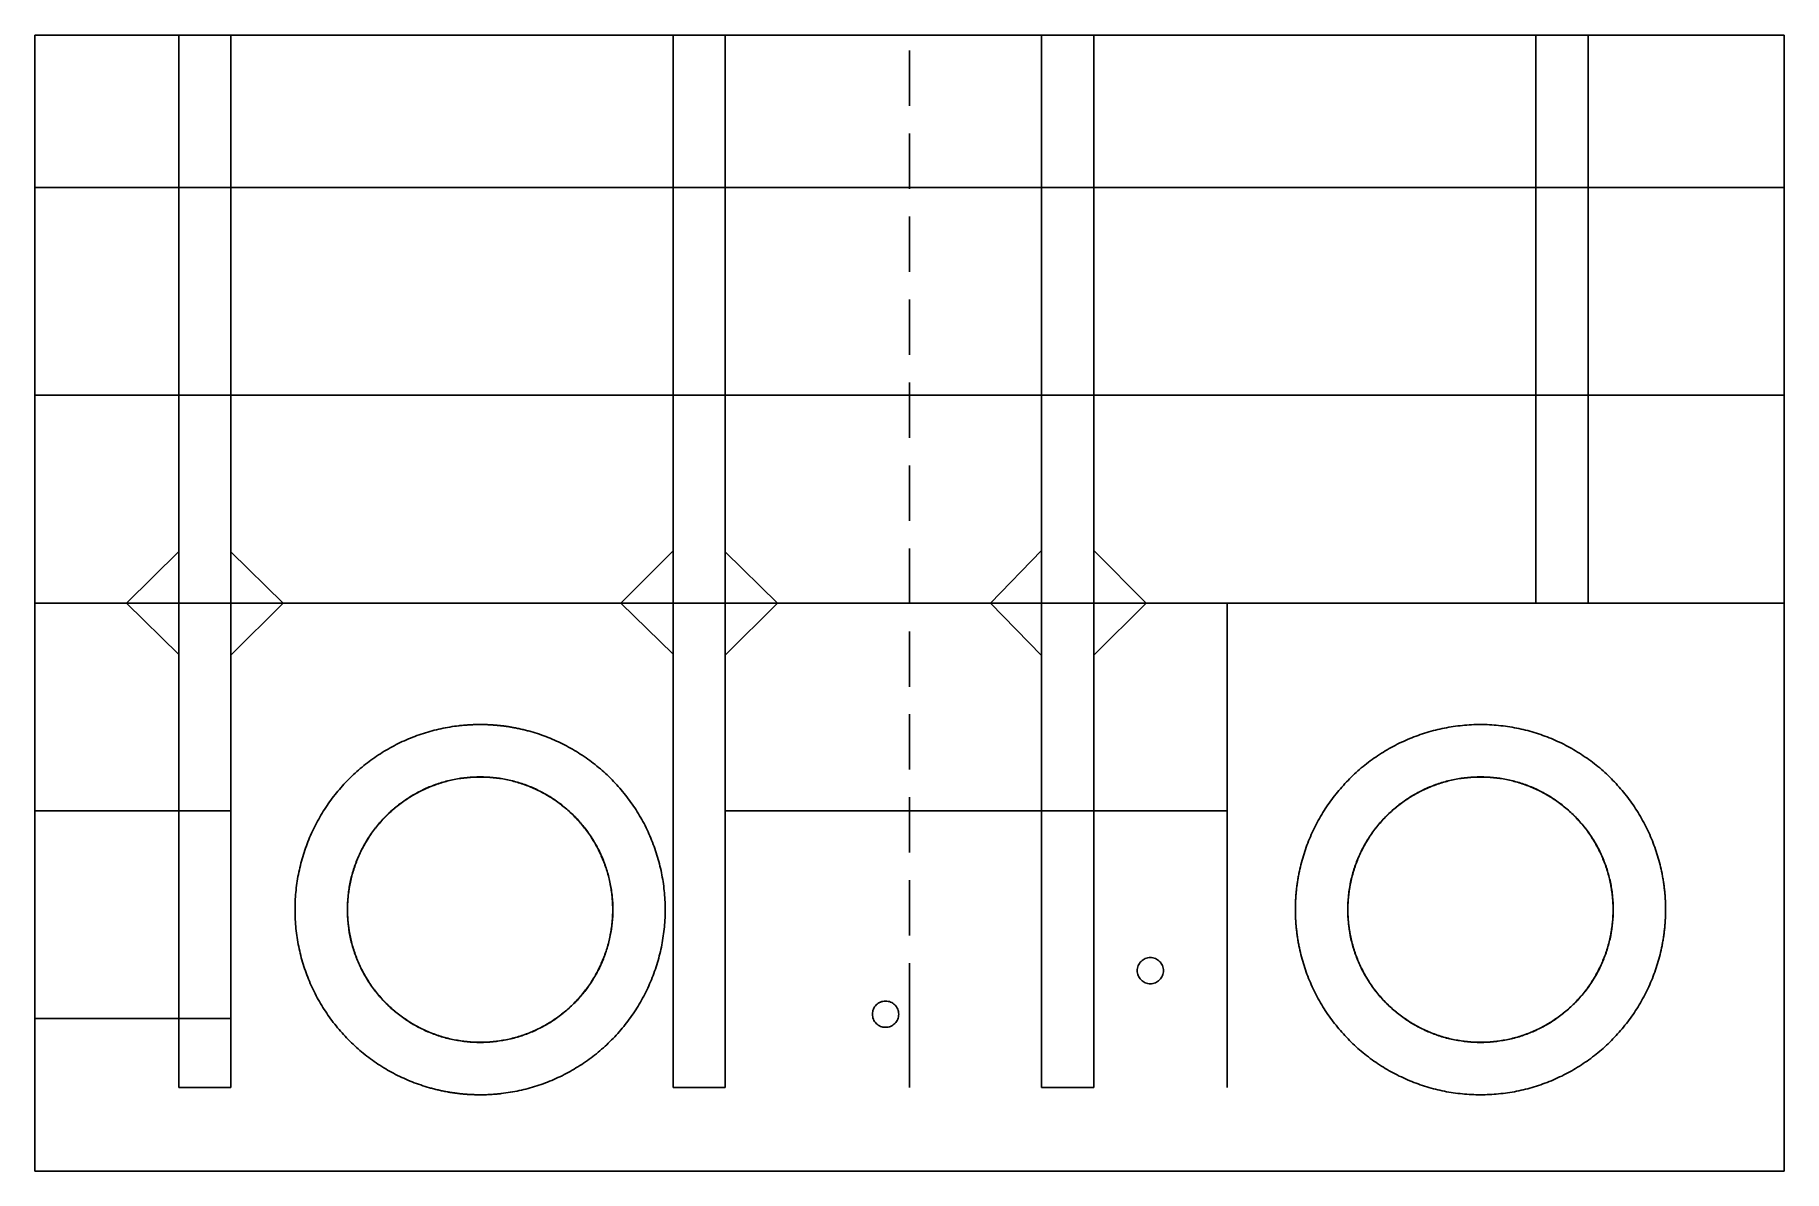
# Model space of a CAD drawing. Header units: millimetres. Extents: x 500 to 701, y 524 to 654.
import ezdxf

# ---------------------------------------------------------------- set-up
doc = ezdxf.new("R2010")
doc.units = ezdxf.units.MM
doc.linetypes.add('DASHED2', pattern=[9.525, 6.35, -3.175])

msp = doc.modelspace()

# ---------------------------------------------------------------- linework, layer by layer
at = {"color": 7, "linetype": 'Continuous', "lineweight": 25}
for p, q in [((499.76, 527.63), (499.76, 654.03)), ((499.76, 654.03), (499.76, 527.63)), ((516.26, 654.03), (516.26, 533.23)), ((522.26, 533.23), (522.26, 654.03)), ((573.01, 654.03), (573.01, 533.23)), ((579.01, 533.23), (579.01, 654.03)), ((615.31, 654.03), (615.31, 533.23)), ((621.31, 533.23), (621.31, 654.03)), ((672.06, 654.03), (672.06, 588.83)), ((678.06, 588.83), (678.06, 654.03)), ((700.56, 654.03), (700.56, 523.63)), ((700.56, 636.53), (499.76, 636.53)), ((700.56, 612.68), (499.76, 612.68)), ((516.26, 594.76), (510.26, 588.83)), ((516.26, 582.91), (516.26, 594.76)), ((522.26, 594.71), (522.26, 582.86)), ((528.26, 588.83), (522.26, 594.71)), ((573.01, 594.81), (567.01, 588.83)), ((573.01, 582.96), (573.01, 594.81)), ((579.01, 594.71), (579.01, 582.83)), ((585.01, 588.83), (579.01, 594.71)), ((615.31, 594.86), (609.46, 588.83)), ((615.31, 582.81), (615.31, 594.86)), ((621.31, 594.86), (621.31, 582.86)), ((627.33, 588.83), (621.31, 594.86)), ((700.56, 588.83), (499.76, 588.83)), ((510.26, 588.83), (516.26, 582.91)), ((522.26, 582.86), (528.26, 588.83)), ((567.01, 588.83), (573.01, 582.96)), ((579.01, 582.83), (585.01, 588.83)), ((609.46, 588.83), (615.31, 582.81)), ((621.31, 582.86), (627.33, 588.83)), ((636.63, 588.83), (636.63, 533.23)), ((672.06, 588.83), (678.06, 588.83)), ((522.26, 564.98), (499.76, 564.98)), ((621.31, 564.98), (579.01, 564.98)), ((621.31, 564.98), (636.63, 564.98)), ((522.26, 541.13), (499.76, 541.13)), ((600.16, 533.23), (600.16, 541.13)), ((516.26, 533.23), (522.26, 533.23)), ((573.01, 533.23), (579.01, 533.23)), ((615.31, 533.23), (621.31, 533.23)), ((499.76, 527.63), (499.76, 523.63)), ((499.76, 523.63), (700.56, 523.63))]:
    msp.add_line(p, q, dxfattribs=at)
msp.add_line((499.76, 654.03), (700.56, 654.03))
at = {"color": 7, "linetype": 'DASHED2', "lineweight": 25}
msp.add_line((600.16, 541.13), (600.16, 654.03), dxfattribs=at)
at = {"color": 7, "linetype": 'Continuous', "lineweight": 25}
for points, knots in [([(552.59, 574.81), (552.55, 574.82), (552.48, 574.82), (552.38, 574.83), (552.28, 574.84), (552.17, 574.84), (552.07, 574.85), (551.96, 574.86), (551.86, 574.86), (551.76, 574.87), (551.65, 574.87), (551.55, 574.87), (551.44, 574.88), (551.34, 574.88), (551.23, 574.88), (551.13, 574.88), (551.03, 574.88), (550.92, 574.88), (550.82, 574.88), (550.71, 574.88), (550.61, 574.88), (550.36, 574.88), (549.98, 574.87), (549.46, 574.84), (548.94, 574.8), (548.25, 574.73), (547.39, 574.61), (546.36, 574.41), (545.35, 574.17), (544.35, 573.87), (543.36, 573.53), (542.4, 573.14), (541.45, 572.7), (540.53, 572.21), (539.63, 571.68), (538.75, 571.11), (537.91, 570.49), (537.1, 569.84), (536.32, 569.14), (535.58, 568.41), (534.87, 567.64), (534.2, 566.84), (533.58, 566.01), (532.99, 565.15), (532.45, 564.26), (531.95, 563.34), (531.49, 562.4), (531.09, 561.44), (530.73, 560.46), (530.42, 559.46), (530.16, 558.45), (529.94, 557.43), (529.78, 556.4), (529.67, 555.36), (529.61, 554.32), (529.61, 553.28), (529.65, 552.24), (529.74, 551.2), (529.89, 550.16), (530.08, 549.14), (530.33, 548.12), (530.62, 547.12), (530.97, 546.14), (531.36, 545.17), (531.8, 544.22), (532.28, 543.3), (532.81, 542.4), (533.39, 541.53), (534, 540.69), (534.66, 539.87), (535.35, 539.1), (536.08, 538.35), (536.85, 537.65), (537.65, 536.98), (538.49, 536.35), (539.35, 535.76), (540.24, 535.22), (541.16, 534.72), (542.1, 534.27), (543.06, 533.86), (544.04, 533.5), (544.87, 533.24), (545.54, 533.06), (546.04, 532.94), (546.55, 532.82), (546.96, 532.75), (547.25, 532.69), (547.44, 532.66), (547.63, 532.63), (547.81, 532.6), (548, 532.58), (548.19, 532.55), (548.38, 532.53), (548.57, 532.51), (548.76, 532.49), (548.94, 532.47), (549.07, 532.46), (549.13, 532.45)], [0, 0, 0, 0, 0.001564, 0.003127, 0.00469, 0.006253, 0.007815, 0.009378, 0.01094, 0.012502, 0.014064, 0.015626, 0.017188, 0.01875, 0.020312, 0.021875, 0.023437, 0.025, 0.026563, 0.028126, 0.029689, 0.031253, 0.039068, 0.046879, 0.054689, 0.062505, 0.078129, 0.093754, 0.109379, 0.125004, 0.140629, 0.156254, 0.171878, 0.187503, 0.203128, 0.218753, 0.234378, 0.250003, 0.265627, 0.281252, 0.296877, 0.312502, 0.328127, 0.343752, 0.359376, 0.375001, 0.390626, 0.406251, 0.421876, 0.437501, 0.453125, 0.46875, 0.484375, 0.5, 0.515625, 0.53125, 0.546874, 0.562499, 0.578124, 0.593749, 0.609374, 0.624999, 0.640623, 0.656248, 0.671873, 0.687498, 0.703123, 0.718748, 0.734372, 0.749997, 0.765622, 0.781247, 0.796872, 0.812497, 0.828121, 0.843746, 0.859371, 0.874996, 0.890621, 0.906246, 0.92187, 0.937495, 0.94531, 0.953121, 0.960932, 0.968747, 0.97159, 0.974432, 0.977273, 0.980113, 0.982954, 0.985794, 0.988634, 0.991474, 0.994315, 0.997157, 1, 1, 1, 1]), ([(552.59, 574.81), (552.55, 574.82), (552.48, 574.82), (552.38, 574.83), (552.28, 574.84), (552.17, 574.84), (552.07, 574.85), (551.96, 574.86), (551.86, 574.86), (551.76, 574.87), (551.65, 574.87), (551.55, 574.87), (551.44, 574.88), (551.34, 574.88), (551.23, 574.88), (551.13, 574.88), (551.03, 574.88), (550.92, 574.88), (550.82, 574.88), (550.71, 574.88), (550.61, 574.88), (550.36, 574.88), (549.98, 574.87), (549.46, 574.84), (548.94, 574.8), (548.25, 574.73), (547.39, 574.61), (546.36, 574.41), (545.35, 574.17), (544.35, 573.87), (543.36, 573.53), (542.4, 573.14), (541.45, 572.7), (540.53, 572.21), (539.63, 571.68), (538.75, 571.11), (537.91, 570.49), (537.1, 569.84), (536.32, 569.14), (535.58, 568.41), (534.87, 567.64), (534.2, 566.84), (533.58, 566.01), (532.99, 565.15), (532.45, 564.26), (531.95, 563.34), (531.49, 562.4), (531.09, 561.44), (530.73, 560.46), (530.42, 559.46), (530.16, 558.45), (529.94, 557.43), (529.78, 556.4), (529.67, 555.36), (529.61, 554.32), (529.61, 553.28), (529.65, 552.24), (529.74, 551.2), (529.89, 550.16), (530.08, 549.14), (530.33, 548.12), (530.62, 547.12), (530.97, 546.14), (531.36, 545.17), (531.8, 544.22), (532.28, 543.3), (532.81, 542.4), (533.39, 541.53), (534, 540.69), (534.66, 539.87), (535.35, 539.1), (536.08, 538.35), (536.85, 537.65), (537.65, 536.98), (538.49, 536.35), (539.35, 535.76), (540.24, 535.22), (541.16, 534.72), (542.1, 534.27), (543.06, 533.86), (544.04, 533.5), (544.87, 533.24), (545.54, 533.06), (546.04, 532.94), (546.55, 532.82), (546.96, 532.75), (547.25, 532.69), (547.44, 532.66), (547.63, 532.63), (547.81, 532.6), (548, 532.58), (548.19, 532.55), (548.38, 532.53), (548.57, 532.51), (548.76, 532.49), (548.94, 532.47), (549.07, 532.46), (549.13, 532.45)], [0, 0, 0, 0, 0.001564, 0.003127, 0.00469, 0.006253, 0.007815, 0.009378, 0.01094, 0.012502, 0.014064, 0.015626, 0.017188, 0.01875, 0.020312, 0.021875, 0.023437, 0.025, 0.026563, 0.028126, 0.029689, 0.031253, 0.039068, 0.046879, 0.054689, 0.062505, 0.078129, 0.093754, 0.109379, 0.125004, 0.140629, 0.156254, 0.171878, 0.187503, 0.203128, 0.218753, 0.234378, 0.250003, 0.265627, 0.281252, 0.296877, 0.312502, 0.328127, 0.343752, 0.359376, 0.375001, 0.390626, 0.406251, 0.421876, 0.437501, 0.453125, 0.46875, 0.484375, 0.5, 0.515625, 0.53125, 0.546874, 0.562499, 0.578124, 0.593749, 0.609374, 0.624999, 0.640623, 0.656248, 0.671873, 0.687498, 0.703123, 0.718748, 0.734372, 0.749997, 0.765622, 0.781247, 0.796872, 0.812497, 0.828121, 0.843746, 0.859371, 0.874996, 0.890621, 0.906246, 0.92187, 0.937495, 0.94531, 0.953121, 0.960932, 0.968747, 0.97159, 0.974432, 0.977273, 0.980113, 0.982954, 0.985794, 0.988634, 0.991474, 0.994315, 0.997157, 1, 1, 1, 1]), ([(549.13, 532.45), (549.17, 532.45), (549.24, 532.45), (549.34, 532.44), (549.45, 532.43), (549.55, 532.42), (549.65, 532.42), (549.76, 532.41), (549.86, 532.41), (549.97, 532.4), (550.07, 532.4), (550.17, 532.4), (550.28, 532.39), (550.38, 532.39), (550.49, 532.39), (550.59, 532.39), (550.7, 532.39), (550.8, 532.38), (550.9, 532.38), (551.01, 532.38), (551.11, 532.39), (551.36, 532.39), (551.74, 532.4), (552.26, 532.43), (552.78, 532.47), (553.47, 532.54), (554.33, 532.66), (555.36, 532.86), (556.37, 533.1), (557.37, 533.4), (558.36, 533.74), (559.32, 534.13), (560.27, 534.57), (561.2, 535.06), (562.09, 535.59), (562.97, 536.16), (563.81, 536.77), (564.62, 537.43), (565.4, 538.12), (566.14, 538.86), (566.85, 539.62), (567.52, 540.43), (568.15, 541.26), (568.73, 542.12), (569.28, 543.01), (569.77, 543.93), (570.23, 544.87), (570.63, 545.83), (570.99, 546.81), (571.3, 547.81), (571.57, 548.82), (571.78, 549.84), (571.94, 550.87), (572.05, 551.91), (572.11, 552.95), (572.12, 553.99), (572.07, 555.03), (571.98, 556.07), (571.83, 557.11), (571.64, 558.13), (571.39, 559.15), (571.1, 560.15), (570.75, 561.13), (570.36, 562.1), (569.92, 563.05), (569.44, 563.97), (568.91, 564.87), (568.34, 565.74), (567.72, 566.58), (567.06, 567.39), (566.37, 568.17), (565.64, 568.92), (564.87, 569.62), (564.07, 570.29), (563.24, 570.92), (562.37, 571.51), (561.48, 572.05), (560.57, 572.55), (559.63, 573), (558.66, 573.41), (557.69, 573.77), (556.86, 574.03), (556.18, 574.21), (555.68, 574.33), (555.17, 574.45), (554.76, 574.52), (554.47, 574.58), (554.28, 574.61), (554.09, 574.64), (553.91, 574.67), (553.72, 574.69), (553.53, 574.72), (553.34, 574.74), (553.15, 574.76), (552.97, 574.78), (552.78, 574.8), (552.65, 574.81), (552.59, 574.81)], [0, 0, 0, 0, 0.001564, 0.003127, 0.00469, 0.006253, 0.007815, 0.009378, 0.01094, 0.012502, 0.014064, 0.015626, 0.017188, 0.01875, 0.020312, 0.021875, 0.023437, 0.025, 0.026563, 0.028126, 0.029689, 0.031253, 0.039068, 0.046879, 0.054689, 0.062505, 0.078129, 0.093754, 0.109379, 0.125004, 0.140629, 0.156254, 0.171878, 0.187503, 0.203128, 0.218753, 0.234378, 0.250003, 0.265627, 0.281252, 0.296877, 0.312502, 0.328127, 0.343752, 0.359376, 0.375001, 0.390626, 0.406251, 0.421876, 0.437501, 0.453125, 0.46875, 0.484375, 0.5, 0.515625, 0.53125, 0.546874, 0.562499, 0.578124, 0.593749, 0.609374, 0.624999, 0.640623, 0.656248, 0.671873, 0.687498, 0.703123, 0.718748, 0.734372, 0.749997, 0.765622, 0.781247, 0.796872, 0.812497, 0.828121, 0.843746, 0.859371, 0.874996, 0.890621, 0.906246, 0.92187, 0.937495, 0.94531, 0.953121, 0.960932, 0.968747, 0.97159, 0.974432, 0.977273, 0.980113, 0.982954, 0.985794, 0.988634, 0.991474, 0.994315, 0.997157, 1, 1, 1, 1]), ([(549.13, 532.45), (549.17, 532.45), (549.24, 532.45), (549.34, 532.44), (549.45, 532.43), (549.55, 532.42), (549.65, 532.42), (549.76, 532.41), (549.86, 532.41), (549.97, 532.4), (550.07, 532.4), (550.17, 532.4), (550.28, 532.39), (550.38, 532.39), (550.49, 532.39), (550.59, 532.39), (550.7, 532.39), (550.8, 532.38), (550.9, 532.38), (551.01, 532.38), (551.11, 532.39), (551.36, 532.39), (551.74, 532.4), (552.26, 532.43), (552.78, 532.47), (553.47, 532.54), (554.33, 532.66), (555.36, 532.86), (556.37, 533.1), (557.37, 533.4), (558.36, 533.74), (559.32, 534.13), (560.27, 534.57), (561.2, 535.06), (562.09, 535.59), (562.97, 536.16), (563.81, 536.77), (564.62, 537.43), (565.4, 538.12), (566.14, 538.86), (566.85, 539.62), (567.52, 540.43), (568.15, 541.26), (568.73, 542.12), (569.28, 543.01), (569.77, 543.93), (570.23, 544.87), (570.63, 545.83), (570.99, 546.81), (571.3, 547.81), (571.57, 548.82), (571.78, 549.84), (571.94, 550.87), (572.05, 551.91), (572.11, 552.95), (572.12, 553.99), (572.07, 555.03), (571.98, 556.07), (571.83, 557.11), (571.64, 558.13), (571.39, 559.15), (571.1, 560.15), (570.75, 561.13), (570.36, 562.1), (569.92, 563.05), (569.44, 563.97), (568.91, 564.87), (568.34, 565.74), (567.72, 566.58), (567.06, 567.39), (566.37, 568.17), (565.64, 568.92), (564.87, 569.62), (564.07, 570.29), (563.24, 570.92), (562.37, 571.51), (561.48, 572.05), (560.57, 572.55), (559.63, 573), (558.66, 573.41), (557.69, 573.77), (556.86, 574.03), (556.18, 574.21), (555.68, 574.33), (555.17, 574.45), (554.76, 574.52), (554.47, 574.58), (554.28, 574.61), (554.09, 574.64), (553.91, 574.67), (553.72, 574.69), (553.53, 574.72), (553.34, 574.74), (553.15, 574.76), (552.97, 574.78), (552.78, 574.8), (552.65, 574.81), (552.59, 574.81)], [0, 0, 0, 0, 0.001564, 0.003127, 0.00469, 0.006253, 0.007815, 0.009378, 0.01094, 0.012502, 0.014064, 0.015626, 0.017188, 0.01875, 0.020312, 0.021875, 0.023437, 0.025, 0.026563, 0.028126, 0.029689, 0.031253, 0.039068, 0.046879, 0.054689, 0.062505, 0.078129, 0.093754, 0.109379, 0.125004, 0.140629, 0.156254, 0.171878, 0.187503, 0.203128, 0.218753, 0.234378, 0.250003, 0.265627, 0.281252, 0.296877, 0.312502, 0.328127, 0.343752, 0.359376, 0.375001, 0.390626, 0.406251, 0.421876, 0.437501, 0.453125, 0.46875, 0.484375, 0.5, 0.515625, 0.53125, 0.546874, 0.562499, 0.578124, 0.593749, 0.609374, 0.624999, 0.640623, 0.656248, 0.671873, 0.687498, 0.703123, 0.718748, 0.734372, 0.749997, 0.765622, 0.781247, 0.796872, 0.812497, 0.828121, 0.843746, 0.859371, 0.874996, 0.890621, 0.906246, 0.92187, 0.937495, 0.94531, 0.953121, 0.960932, 0.968747, 0.97159, 0.974432, 0.977273, 0.980113, 0.982954, 0.985794, 0.988634, 0.991474, 0.994315, 0.997157, 1, 1, 1, 1]), ([(686.96, 553.63), (686.96, 553.67), (686.96, 553.74), (686.96, 553.84), (686.96, 553.95), (686.96, 554.05), (686.95, 554.16), (686.95, 554.26), (686.95, 554.36), (686.94, 554.47), (686.94, 554.57), (686.94, 554.68), (686.93, 554.78), (686.92, 554.89), (686.92, 554.99), (686.91, 555.09), (686.9, 555.2), (686.9, 555.3), (686.89, 555.41), (686.88, 555.51), (686.87, 555.61), (686.85, 555.86), (686.8, 556.24), (686.73, 556.75), (686.65, 557.27), (686.52, 557.95), (686.33, 558.8), (686.05, 559.81), (685.73, 560.8), (685.35, 561.77), (684.93, 562.72), (684.46, 563.66), (683.94, 564.56), (683.39, 565.45), (682.79, 566.3), (682.14, 567.12), (681.46, 567.91), (680.74, 568.67), (679.99, 569.39), (679.2, 570.07), (678.37, 570.71), (677.52, 571.31), (676.64, 571.87), (675.73, 572.38), (674.8, 572.85), (673.85, 573.27), (672.87, 573.65), (671.88, 573.98), (670.88, 574.26), (669.86, 574.48), (668.83, 574.66), (667.79, 574.79), (666.75, 574.87), (665.71, 574.89), (664.67, 574.87), (663.63, 574.79), (662.59, 574.66), (661.56, 574.48), (660.55, 574.26), (659.54, 573.98), (658.55, 573.65), (657.58, 573.27), (656.62, 572.85), (655.69, 572.38), (654.78, 571.87), (653.9, 571.31), (653.05, 570.71), (652.22, 570.07), (651.43, 569.39), (650.68, 568.67), (649.96, 567.91), (649.28, 567.12), (648.64, 566.3), (648.03, 565.45), (647.48, 564.56), (646.96, 563.66), (646.49, 562.72), (646.07, 561.77), (645.69, 560.8), (645.37, 559.81), (645.09, 558.8), (644.9, 557.95), (644.77, 557.27), (644.69, 556.75), (644.62, 556.24), (644.57, 555.83), (644.54, 555.53), (644.53, 555.34), (644.51, 555.15), (644.5, 554.96), (644.49, 554.77), (644.48, 554.58), (644.47, 554.39), (644.47, 554.2), (644.46, 554.01), (644.46, 553.82), (644.46, 553.7), (644.46, 553.63)], [0, 0, 0, 0, 0.001564, 0.003127, 0.00469, 0.006253, 0.007815, 0.009378, 0.01094, 0.012502, 0.014064, 0.015626, 0.017188, 0.01875, 0.020312, 0.021875, 0.023437, 0.025, 0.026563, 0.028126, 0.029689, 0.031253, 0.039068, 0.046879, 0.054689, 0.062505, 0.078129, 0.093754, 0.109379, 0.125004, 0.140629, 0.156254, 0.171878, 0.187503, 0.203128, 0.218753, 0.234378, 0.250003, 0.265627, 0.281252, 0.296877, 0.312502, 0.328127, 0.343752, 0.359376, 0.375001, 0.390626, 0.406251, 0.421876, 0.437501, 0.453125, 0.46875, 0.484375, 0.5, 0.515625, 0.53125, 0.546874, 0.562499, 0.578124, 0.593749, 0.609374, 0.624999, 0.640623, 0.656248, 0.671873, 0.687498, 0.703123, 0.718748, 0.734372, 0.749997, 0.765622, 0.781247, 0.796872, 0.812497, 0.828121, 0.843746, 0.859371, 0.874996, 0.890621, 0.906246, 0.92187, 0.937495, 0.94531, 0.953121, 0.960932, 0.968747, 0.97159, 0.974432, 0.977273, 0.980113, 0.982954, 0.985794, 0.988634, 0.991474, 0.994315, 0.997157, 1, 1, 1, 1]), ([(686.96, 553.63), (686.96, 553.67), (686.96, 553.74), (686.96, 553.84), (686.96, 553.95), (686.96, 554.05), (686.95, 554.16), (686.95, 554.26), (686.95, 554.36), (686.94, 554.47), (686.94, 554.57), (686.94, 554.68), (686.93, 554.78), (686.92, 554.89), (686.92, 554.99), (686.91, 555.09), (686.9, 555.2), (686.9, 555.3), (686.89, 555.41), (686.88, 555.51), (686.87, 555.61), (686.85, 555.86), (686.8, 556.24), (686.73, 556.75), (686.65, 557.27), (686.52, 557.95), (686.33, 558.8), (686.05, 559.81), (685.73, 560.8), (685.35, 561.77), (684.93, 562.72), (684.46, 563.66), (683.94, 564.56), (683.39, 565.45), (682.79, 566.3), (682.14, 567.12), (681.46, 567.91), (680.74, 568.67), (679.99, 569.39), (679.2, 570.07), (678.37, 570.71), (677.52, 571.31), (676.64, 571.87), (675.73, 572.38), (674.8, 572.85), (673.85, 573.27), (672.87, 573.65), (671.88, 573.98), (670.88, 574.26), (669.86, 574.48), (668.83, 574.66), (667.79, 574.79), (666.75, 574.87), (665.71, 574.89), (664.67, 574.87), (663.63, 574.79), (662.59, 574.66), (661.56, 574.48), (660.55, 574.26), (659.54, 573.98), (658.55, 573.65), (657.58, 573.27), (656.62, 572.85), (655.69, 572.38), (654.78, 571.87), (653.9, 571.31), (653.05, 570.71), (652.22, 570.07), (651.43, 569.39), (650.68, 568.67), (649.96, 567.91), (649.28, 567.12), (648.64, 566.3), (648.03, 565.45), (647.48, 564.56), (646.96, 563.66), (646.49, 562.72), (646.07, 561.77), (645.69, 560.8), (645.37, 559.81), (645.09, 558.8), (644.9, 557.95), (644.77, 557.27), (644.69, 556.75), (644.62, 556.24), (644.57, 555.83), (644.54, 555.53), (644.53, 555.34), (644.51, 555.15), (644.5, 554.96), (644.49, 554.77), (644.48, 554.58), (644.47, 554.39), (644.47, 554.2), (644.46, 554.01), (644.46, 553.82), (644.46, 553.7), (644.46, 553.63)], [0, 0, 0, 0, 0.0015637, 0.003127, 0.0046901, 0.0062529, 0.0078155, 0.0093779, 0.0109401, 0.0125022, 0.0140643, 0.0156263, 0.0171883, 0.0187504, 0.0203125, 0.0218747, 0.0234371, 0.0249997, 0.0265626, 0.0281256, 0.029689, 0.0312528, 0.039068, 0.0468786, 0.0546893, 0.0625048, 0.0781294, 0.0937544, 0.1093791, 0.1250041, 0.1406287, 0.1562538, 0.1718784, 0.1875034, 0.2031281, 0.2187531, 0.2343777, 0.2500027, 0.2656274, 0.2812524, 0.296877, 0.3125021, 0.3281267, 0.3437517, 0.3593764, 0.3750014, 0.390626, 0.4062511, 0.4218757, 0.4375007, 0.4531254, 0.4687504, 0.484375, 0.5, 0.5156247, 0.5312497, 0.5468743, 0.5624994, 0.578124, 0.593749, 0.6093737, 0.6249987, 0.6406233, 0.6562483, 0.671873, 0.687498, 0.7031226, 0.7187477, 0.7343723, 0.7499973, 0.7656219, 0.781247, 0.7968716, 0.8124966, 0.8281213, 0.8437463, 0.8593709, 0.874996, 0.8906206, 0.9062456, 0.9218703, 0.9374953, 0.9453105, 0.9531211, 0.9609318, 0.9687473, 0.9715901, 0.9744319, 0.9772729, 0.9801134, 0.9829535, 0.9857936, 0.9886337, 0.9914742, 0.9943153, 0.9971571, 1, 1, 1, 1]), ([(535.62, 553.63), (535.62, 554.13), (535.65, 554.63), (535.74, 555.62), (535.82, 556.12), (536.01, 557.1), (536.13, 557.58), (536.42, 558.54), (536.59, 559.01), (536.97, 559.93), (537.18, 560.38), (537.66, 561.26), (537.91, 561.69), (538.47, 562.52), (538.76, 562.92), (539.4, 563.69), (539.73, 564.06), (540.44, 564.76), (540.81, 565.1), (541.58, 565.73), (541.98, 566.03), (542.81, 566.58), (543.24, 566.84), (544.12, 567.31), (544.57, 567.52), (545.49, 567.91), (545.96, 568.07), (546.91, 568.36), (547.4, 568.48), (548.38, 568.68), (548.87, 568.75), (549.86, 568.85), (550.36, 568.87), (551.36, 568.87), (551.86, 568.85), (552.85, 568.75), (553.34, 568.68), (554.32, 568.48), (554.81, 568.36), (555.76, 568.07), (556.23, 567.91), (557.15, 567.52), (557.6, 567.31), (558.48, 566.84), (558.91, 566.58), (559.74, 566.03), (560.14, 565.73), (560.91, 565.1), (561.28, 564.76), (561.99, 564.06), (562.32, 563.69), (562.96, 562.92), (563.26, 562.52), (563.81, 561.69), (564.07, 561.26), (564.54, 560.38), (564.75, 559.93), (565.13, 559.01), (565.3, 558.54), (565.59, 557.58), (565.71, 557.1), (565.91, 556.12), (565.98, 555.62), (566.08, 554.63), (566.1, 554.13), (566.1, 553.63)], [0, 0, 0, 0, 0.03125, 0.03125, 0.0625, 0.0625, 0.09375, 0.09375, 0.125, 0.125, 0.15625, 0.15625, 0.1875, 0.1875, 0.21875, 0.21875, 0.25, 0.25, 0.28125, 0.28125, 0.3125, 0.3125, 0.34375, 0.34375, 0.375, 0.375, 0.40625, 0.40625, 0.4375, 0.4375, 0.46875, 0.46875, 0.5, 0.5, 0.53125, 0.53125, 0.5625, 0.5625, 0.59375, 0.59375, 0.625, 0.625, 0.65625, 0.65625, 0.6875, 0.6875, 0.71875, 0.71875, 0.75, 0.75, 0.78125, 0.78125, 0.8125, 0.8125, 0.84375, 0.84375, 0.875, 0.875, 0.90625, 0.90625, 0.9375, 0.9375, 0.96875, 0.96875, 1, 1, 1, 1]), ([(535.64, 553.63), (535.64, 553.66), (535.64, 553.72), (535.64, 553.81), (535.64, 553.9), (535.64, 553.99), (535.64, 554.07), (535.64, 554.16), (535.65, 554.25), (535.65, 554.34), (535.66, 554.43), (535.66, 554.51), (535.67, 554.6), (535.67, 554.69), (535.68, 554.78), (535.69, 554.86), (535.69, 554.95), (535.7, 555.04), (535.72, 555.22), (535.75, 555.5), (535.8, 555.87), (535.86, 556.24), (535.95, 556.73), (536.09, 557.34), (536.29, 558.06), (536.52, 558.77), (536.79, 559.46), (537.09, 560.15), (537.54, 561.04), (538.18, 562.11), (539.07, 563.31), (540.08, 564.42), (541.19, 565.42), (542.39, 566.31), (543.67, 567.08), (545.02, 567.72), (546.43, 568.23), (547.89, 568.59), (549.37, 568.81), (550.86, 568.88), (552.36, 568.81), (553.84, 568.59), (555.29, 568.23), (556.7, 567.72), (558.05, 567.08), (559.33, 566.31), (560.53, 565.42), (561.64, 564.42), (562.65, 563.31), (563.54, 562.11), (564.18, 561.04), (564.63, 560.15), (564.93, 559.46), (565.2, 558.77), (565.44, 558.06), (565.64, 557.34), (565.77, 556.73), (565.86, 556.24), (565.92, 555.87), (565.97, 555.5), (566.01, 555.2), (566.03, 554.96), (566.04, 554.8), (566.05, 554.63), (566.06, 554.46), (566.07, 554.3), (566.08, 554.13), (566.08, 553.97), (566.09, 553.8), (566.09, 553.69), (566.09, 553.63)], [0, 0, 0, 0, 0.00184, 0.003679, 0.005519, 0.007357, 0.009196, 0.011034, 0.012872, 0.01471, 0.016549, 0.018387, 0.020225, 0.022063, 0.023902, 0.02574, 0.02758, 0.029419, 0.031259, 0.039076, 0.046888, 0.054701, 0.062518, 0.078146, 0.093774, 0.109402, 0.12503, 0.140658, 0.156286, 0.187533, 0.21878, 0.250026, 0.281273, 0.31252, 0.343766, 0.375013, 0.40626, 0.437507, 0.468753, 0.5, 0.531247, 0.562493, 0.59374, 0.624987, 0.656234, 0.68748, 0.718727, 0.749974, 0.781221, 0.812467, 0.843714, 0.859342, 0.87497, 0.890598, 0.906226, 0.921854, 0.937482, 0.945299, 0.953111, 0.960924, 0.968741, 0.972216, 0.97569, 0.979162, 0.982634, 0.986106, 0.989578, 0.993051, 0.996525, 1, 1, 1, 1]), ([(650.47, 553.63), (650.47, 554.13), (650.5, 554.63), (650.59, 555.62), (650.67, 556.12), (650.86, 557.1), (650.98, 557.58), (651.27, 558.54), (651.44, 559.01), (651.82, 559.93), (652.03, 560.38), (652.51, 561.26), (652.76, 561.69), (653.32, 562.52), (653.61, 562.92), (654.25, 563.69), (654.58, 564.06), (655.29, 564.76), (655.66, 565.1), (656.43, 565.73), (656.83, 566.03), (657.66, 566.58), (658.09, 566.84), (658.97, 567.31), (659.42, 567.52), (660.34, 567.91), (660.81, 568.07), (661.76, 568.36), (662.25, 568.48), (663.23, 568.68), (663.72, 568.75), (664.71, 568.85), (665.21, 568.87), (666.21, 568.87), (666.71, 568.85), (667.7, 568.75), (668.19, 568.68), (669.17, 568.48), (669.66, 568.36), (670.61, 568.07), (671.08, 567.91), (672, 567.52), (672.45, 567.31), (673.33, 566.84), (673.76, 566.58), (674.59, 566.03), (674.99, 565.73), (675.76, 565.1), (676.13, 564.76), (676.84, 564.06), (677.17, 563.69), (677.81, 562.92), (678.11, 562.52), (678.66, 561.69), (678.92, 561.26), (679.39, 560.38), (679.6, 559.93), (679.98, 559.01), (680.15, 558.54), (680.44, 557.58), (680.56, 557.1), (680.76, 556.12), (680.83, 555.62), (680.93, 554.63), (680.95, 554.13), (680.95, 553.63)], [0, 0, 0, 0, 0.03125, 0.03125, 0.0625, 0.0625, 0.09375, 0.09375, 0.125, 0.125, 0.15625, 0.15625, 0.1875, 0.1875, 0.21875, 0.21875, 0.25, 0.25, 0.28125, 0.28125, 0.3125, 0.3125, 0.34375, 0.34375, 0.375, 0.375, 0.40625, 0.40625, 0.4375, 0.4375, 0.46875, 0.46875, 0.5, 0.5, 0.53125, 0.53125, 0.5625, 0.5625, 0.59375, 0.59375, 0.625, 0.625, 0.65625, 0.65625, 0.6875, 0.6875, 0.71875, 0.71875, 0.75, 0.75, 0.78125, 0.78125, 0.8125, 0.8125, 0.84375, 0.84375, 0.875, 0.875, 0.90625, 0.90625, 0.9375, 0.9375, 0.96875, 0.96875, 1, 1, 1, 1]), ([(650.49, 553.63), (650.49, 553.66), (650.49, 553.72), (650.49, 553.81), (650.49, 553.9), (650.49, 553.99), (650.49, 554.07), (650.49, 554.16), (650.5, 554.25), (650.5, 554.34), (650.51, 554.43), (650.51, 554.51), (650.52, 554.6), (650.52, 554.69), (650.53, 554.78), (650.54, 554.86), (650.54, 554.95), (650.55, 555.04), (650.57, 555.22), (650.6, 555.5), (650.65, 555.87), (650.71, 556.24), (650.8, 556.73), (650.94, 557.34), (651.14, 558.06), (651.37, 558.77), (651.64, 559.46), (651.94, 560.15), (652.39, 561.04), (653.03, 562.11), (653.92, 563.31), (654.93, 564.42), (656.04, 565.42), (657.24, 566.31), (658.52, 567.08), (659.87, 567.72), (661.28, 568.23), (662.74, 568.59), (664.22, 568.81), (665.71, 568.88), (667.21, 568.81), (668.69, 568.59), (670.14, 568.23), (671.55, 567.72), (672.9, 567.08), (674.18, 566.31), (675.38, 565.42), (676.49, 564.42), (677.5, 563.31), (678.39, 562.11), (679.03, 561.04), (679.48, 560.15), (679.78, 559.46), (680.05, 558.77), (680.29, 558.06), (680.49, 557.34), (680.62, 556.73), (680.71, 556.24), (680.77, 555.87), (680.82, 555.5), (680.86, 555.2), (680.88, 554.96), (680.89, 554.8), (680.9, 554.63), (680.91, 554.46), (680.92, 554.3), (680.93, 554.13), (680.93, 553.97), (680.94, 553.8), (680.94, 553.69), (680.94, 553.63)], [0, 0, 0, 0, 0.00184, 0.003679, 0.005519, 0.007357, 0.009196, 0.011034, 0.012872, 0.01471, 0.016549, 0.018387, 0.020225, 0.022063, 0.023902, 0.02574, 0.02758, 0.029419, 0.031259, 0.039076, 0.046888, 0.054701, 0.062518, 0.078146, 0.093774, 0.109402, 0.12503, 0.140658, 0.156286, 0.187533, 0.21878, 0.250026, 0.281273, 0.31252, 0.343766, 0.375013, 0.40626, 0.437507, 0.468753, 0.5, 0.531247, 0.562493, 0.59374, 0.624987, 0.656234, 0.68748, 0.718727, 0.749974, 0.781221, 0.812467, 0.843714, 0.859342, 0.87497, 0.890598, 0.906226, 0.921854, 0.937482, 0.945299, 0.953111, 0.960924, 0.968741, 0.972216, 0.97569, 0.979162, 0.982634, 0.986106, 0.989578, 0.993051, 0.996525, 1, 1, 1, 1]), ([(566.1, 553.63), (566.1, 553.14), (566.08, 552.64), (565.98, 551.64), (565.91, 551.15), (565.71, 550.17), (565.59, 549.69), (565.3, 548.73), (565.13, 548.26), (564.75, 547.34), (564.54, 546.89), (564.07, 546.01), (563.81, 545.58), (563.26, 544.75), (562.96, 544.35), (562.32, 543.58), (561.99, 543.21), (561.28, 542.51), (560.91, 542.17), (560.14, 541.54), (559.74, 541.24), (558.91, 540.69), (558.48, 540.43), (557.6, 539.96), (557.15, 539.75), (556.23, 539.36), (555.76, 539.2), (554.81, 538.91), (554.32, 538.78), (553.34, 538.59), (552.85, 538.52), (551.86, 538.42), (551.36, 538.39), (550.36, 538.39), (549.86, 538.42), (548.87, 538.52), (548.38, 538.59), (547.4, 538.78), (546.91, 538.91), (545.96, 539.2), (545.49, 539.36), (544.57, 539.75), (544.12, 539.96), (543.24, 540.43), (542.81, 540.69), (541.98, 541.24), (541.58, 541.54), (540.81, 542.17), (540.44, 542.51), (539.73, 543.21), (539.4, 543.58), (538.76, 544.35), (538.47, 544.75), (537.91, 545.58), (537.66, 546.01), (537.18, 546.89), (536.97, 547.34), (536.59, 548.26), (536.42, 548.73), (536.13, 549.69), (536.01, 550.17), (535.82, 551.15), (535.74, 551.64), (535.65, 552.64), (535.62, 553.14), (535.62, 553.63)], [0, 0, 0, 0, 0.03125, 0.03125, 0.0625, 0.0625, 0.09375, 0.09375, 0.125, 0.125, 0.15625, 0.15625, 0.1875, 0.1875, 0.21875, 0.21875, 0.25, 0.25, 0.28125, 0.28125, 0.3125, 0.3125, 0.34375, 0.34375, 0.375, 0.375, 0.40625, 0.40625, 0.4375, 0.4375, 0.46875, 0.46875, 0.5, 0.5, 0.53125, 0.53125, 0.5625, 0.5625, 0.59375, 0.59375, 0.625, 0.625, 0.65625, 0.65625, 0.6875, 0.6875, 0.71875, 0.71875, 0.75, 0.75, 0.78125, 0.78125, 0.8125, 0.8125, 0.84375, 0.84375, 0.875, 0.875, 0.90625, 0.90625, 0.9375, 0.9375, 0.96875, 0.96875, 1, 1, 1, 1]), ([(566.09, 553.63), (566.09, 553.61), (566.09, 553.55), (566.08, 553.46), (566.08, 553.37), (566.08, 553.28), (566.08, 553.19), (566.08, 553.11), (566.07, 553.02), (566.07, 552.93), (566.07, 552.84), (566.06, 552.76), (566.05, 552.67), (566.05, 552.58), (566.04, 552.49), (566.04, 552.4), (566.03, 552.32), (566.02, 552.23), (566, 552.05), (565.97, 551.77), (565.92, 551.4), (565.86, 551.03), (565.77, 550.54), (565.64, 549.93), (565.44, 549.21), (565.2, 548.5), (564.93, 547.81), (564.63, 547.12), (564.18, 546.23), (563.54, 545.16), (562.65, 543.96), (561.64, 542.85), (560.53, 541.85), (559.33, 540.96), (558.05, 540.19), (556.7, 539.55), (555.29, 539.04), (553.84, 538.68), (552.36, 538.46), (550.86, 538.39), (549.37, 538.46), (547.89, 538.68), (546.43, 539.04), (545.02, 539.55), (543.67, 540.19), (542.39, 540.96), (541.19, 541.85), (540.08, 542.85), (539.07, 543.96), (538.18, 545.16), (537.54, 546.23), (537.09, 547.12), (536.79, 547.81), (536.52, 548.5), (536.29, 549.21), (536.09, 549.93), (535.95, 550.54), (535.86, 551.03), (535.8, 551.4), (535.75, 551.77), (535.71, 552.07), (535.69, 552.31), (535.68, 552.47), (535.67, 552.64), (535.66, 552.8), (535.65, 552.97), (535.64, 553.14), (535.64, 553.3), (535.64, 553.47), (535.64, 553.58), (535.64, 553.63)], [0, 0, 0, 0, 0.00184, 0.003679, 0.005519, 0.007357, 0.009196, 0.011034, 0.012872, 0.01471, 0.016548, 0.018387, 0.020225, 0.022063, 0.023902, 0.02574, 0.02758, 0.029419, 0.031259, 0.039076, 0.046888, 0.054701, 0.062518, 0.078146, 0.093774, 0.109402, 0.12503, 0.140658, 0.156286, 0.187533, 0.21878, 0.250026, 0.281273, 0.31252, 0.343766, 0.375013, 0.40626, 0.437507, 0.468753, 0.5, 0.531247, 0.562493, 0.59374, 0.624987, 0.656234, 0.68748, 0.718727, 0.749974, 0.781221, 0.812467, 0.843714, 0.859342, 0.87497, 0.890598, 0.906226, 0.921854, 0.937482, 0.945299, 0.953111, 0.960924, 0.968741, 0.972216, 0.97569, 0.979162, 0.982634, 0.986106, 0.989578, 0.993051, 0.996525, 1, 1, 1, 1]), ([(644.46, 553.63), (644.46, 553.6), (644.46, 553.53), (644.46, 553.43), (644.46, 553.32), (644.46, 553.22), (644.47, 553.11), (644.47, 553.01), (644.47, 552.9), (644.48, 552.8), (644.48, 552.7), (644.49, 552.59), (644.49, 552.49), (644.5, 552.38), (644.5, 552.28), (644.51, 552.18), (644.52, 552.07), (644.53, 551.97), (644.53, 551.86), (644.54, 551.76), (644.55, 551.66), (644.58, 551.41), (644.62, 551.03), (644.69, 550.52), (644.77, 550), (644.9, 549.32), (645.09, 548.47), (645.37, 547.46), (645.69, 546.47), (646.07, 545.5), (646.49, 544.55), (646.96, 543.61), (647.48, 542.71), (648.03, 541.82), (648.64, 540.97), (649.28, 540.15), (649.96, 539.36), (650.68, 538.6), (651.43, 537.88), (652.22, 537.2), (653.05, 536.56), (653.9, 535.96), (654.78, 535.4), (655.69, 534.89), (656.62, 534.42), (657.58, 533.99), (658.55, 533.62), (659.54, 533.29), (660.55, 533.01), (661.56, 532.78), (662.59, 532.61), (663.63, 532.48), (664.67, 532.4), (665.71, 532.38), (666.75, 532.4), (667.79, 532.48), (668.83, 532.61), (669.86, 532.78), (670.88, 533.01), (671.88, 533.29), (672.87, 533.62), (673.85, 533.99), (674.8, 534.42), (675.73, 534.89), (676.64, 535.4), (677.52, 535.96), (678.37, 536.56), (679.2, 537.2), (679.99, 537.88), (680.74, 538.6), (681.46, 539.36), (682.14, 540.15), (682.79, 540.97), (683.39, 541.82), (683.94, 542.71), (684.46, 543.61), (684.93, 544.55), (685.35, 545.5), (685.73, 546.47), (686.05, 547.46), (686.33, 548.47), (686.52, 549.32), (686.65, 550), (686.73, 550.52), (686.8, 551.03), (686.85, 551.44), (686.88, 551.74), (686.89, 551.93), (686.91, 552.12), (686.92, 552.31), (686.93, 552.5), (686.94, 552.69), (686.95, 552.88), (686.95, 553.07), (686.96, 553.26), (686.96, 553.44), (686.96, 553.57), (686.96, 553.63)], [0, 0, 0, 0, 0.001564, 0.003127, 0.00469, 0.006253, 0.007815, 0.009378, 0.01094, 0.012502, 0.014064, 0.015626, 0.017188, 0.01875, 0.020312, 0.021875, 0.023437, 0.025, 0.026563, 0.028126, 0.029689, 0.031253, 0.039068, 0.046879, 0.054689, 0.062505, 0.078129, 0.093754, 0.109379, 0.125004, 0.140629, 0.156254, 0.171878, 0.187503, 0.203128, 0.218753, 0.234378, 0.250003, 0.265627, 0.281252, 0.296877, 0.312502, 0.328127, 0.343752, 0.359376, 0.375001, 0.390626, 0.406251, 0.421876, 0.437501, 0.453125, 0.46875, 0.484375, 0.5, 0.515625, 0.53125, 0.546874, 0.562499, 0.578124, 0.593749, 0.609374, 0.624999, 0.640623, 0.656248, 0.671873, 0.687498, 0.703123, 0.718748, 0.734372, 0.749997, 0.765622, 0.781247, 0.796872, 0.812497, 0.828121, 0.843746, 0.859371, 0.874996, 0.890621, 0.906246, 0.92187, 0.937495, 0.94531, 0.953121, 0.960932, 0.968747, 0.97159, 0.974432, 0.977273, 0.980113, 0.982954, 0.985794, 0.988634, 0.991474, 0.994315, 0.997157, 1, 1, 1, 1]), ([(644.46, 553.63), (644.46, 553.6), (644.46, 553.53), (644.46, 553.43), (644.46, 553.32), (644.46, 553.22), (644.47, 553.11), (644.47, 553.01), (644.47, 552.9), (644.48, 552.8), (644.48, 552.7), (644.49, 552.59), (644.49, 552.49), (644.5, 552.38), (644.5, 552.28), (644.51, 552.18), (644.52, 552.07), (644.53, 551.97), (644.53, 551.86), (644.54, 551.76), (644.55, 551.66), (644.58, 551.41), (644.62, 551.03), (644.69, 550.52), (644.77, 550), (644.9, 549.32), (645.09, 548.47), (645.37, 547.46), (645.69, 546.47), (646.07, 545.5), (646.49, 544.55), (646.96, 543.61), (647.48, 542.71), (648.03, 541.82), (648.64, 540.97), (649.28, 540.15), (649.96, 539.36), (650.68, 538.6), (651.43, 537.88), (652.22, 537.2), (653.05, 536.56), (653.9, 535.96), (654.78, 535.4), (655.69, 534.89), (656.62, 534.42), (657.58, 533.99), (658.55, 533.62), (659.54, 533.29), (660.55, 533.01), (661.56, 532.78), (662.59, 532.61), (663.63, 532.48), (664.67, 532.4), (665.71, 532.38), (666.75, 532.4), (667.79, 532.48), (668.83, 532.61), (669.86, 532.78), (670.88, 533.01), (671.88, 533.29), (672.87, 533.62), (673.85, 533.99), (674.8, 534.42), (675.73, 534.89), (676.64, 535.4), (677.52, 535.96), (678.37, 536.56), (679.2, 537.2), (679.99, 537.88), (680.74, 538.6), (681.46, 539.36), (682.14, 540.15), (682.79, 540.97), (683.39, 541.82), (683.94, 542.71), (684.46, 543.61), (684.93, 544.55), (685.35, 545.5), (685.73, 546.47), (686.05, 547.46), (686.33, 548.47), (686.52, 549.32), (686.65, 550), (686.73, 550.52), (686.8, 551.03), (686.85, 551.44), (686.88, 551.74), (686.89, 551.93), (686.91, 552.12), (686.92, 552.31), (686.93, 552.5), (686.94, 552.69), (686.95, 552.88), (686.95, 553.07), (686.96, 553.26), (686.96, 553.44), (686.96, 553.57), (686.96, 553.63)], [0, 0, 0, 0, 0.001564, 0.003127, 0.00469, 0.006253, 0.007815, 0.009378, 0.01094, 0.012502, 0.014064, 0.015626, 0.017188, 0.01875, 0.020312, 0.021875, 0.023437, 0.025, 0.026563, 0.028126, 0.029689, 0.031253, 0.039068, 0.046879, 0.054689, 0.062505, 0.078129, 0.093754, 0.109379, 0.125004, 0.140629, 0.156254, 0.171878, 0.187503, 0.203128, 0.218753, 0.234378, 0.250003, 0.265627, 0.281252, 0.296877, 0.312502, 0.328127, 0.343752, 0.359376, 0.375001, 0.390626, 0.406251, 0.421876, 0.437501, 0.453125, 0.46875, 0.484375, 0.5, 0.515625, 0.53125, 0.546874, 0.562499, 0.578124, 0.593749, 0.609374, 0.624999, 0.640623, 0.656248, 0.671873, 0.687498, 0.703123, 0.718748, 0.734372, 0.749997, 0.765622, 0.781247, 0.796872, 0.812497, 0.828121, 0.843746, 0.859371, 0.874996, 0.890621, 0.906246, 0.92187, 0.937495, 0.94531, 0.953121, 0.960932, 0.968747, 0.97159, 0.974432, 0.977273, 0.980113, 0.982954, 0.985794, 0.988634, 0.991474, 0.994315, 0.997157, 1, 1, 1, 1]), ([(680.95, 553.63), (680.95, 553.14), (680.93, 552.64), (680.83, 551.64), (680.76, 551.15), (680.56, 550.17), (680.44, 549.69), (680.15, 548.73), (679.98, 548.26), (679.6, 547.34), (679.39, 546.89), (678.92, 546.01), (678.66, 545.58), (678.11, 544.75), (677.81, 544.35), (677.17, 543.58), (676.84, 543.21), (676.13, 542.51), (675.76, 542.17), (674.99, 541.54), (674.59, 541.24), (673.76, 540.69), (673.33, 540.43), (672.45, 539.96), (672, 539.75), (671.08, 539.36), (670.61, 539.2), (669.66, 538.91), (669.17, 538.78), (668.19, 538.59), (667.7, 538.52), (666.71, 538.42), (666.21, 538.39), (665.21, 538.39), (664.71, 538.42), (663.72, 538.52), (663.23, 538.59), (662.25, 538.78), (661.76, 538.91), (660.81, 539.2), (660.34, 539.36), (659.42, 539.75), (658.97, 539.96), (658.09, 540.43), (657.66, 540.69), (656.83, 541.24), (656.43, 541.54), (655.66, 542.17), (655.29, 542.51), (654.58, 543.21), (654.25, 543.58), (653.61, 544.35), (653.32, 544.75), (652.76, 545.58), (652.51, 546.01), (652.03, 546.89), (651.82, 547.34), (651.44, 548.26), (651.27, 548.73), (650.98, 549.69), (650.86, 550.17), (650.67, 551.15), (650.59, 551.64), (650.5, 552.64), (650.47, 553.14), (650.47, 553.63)], [0, 0, 0, 0, 0.03125, 0.03125, 0.0625, 0.0625, 0.09375, 0.09375, 0.125, 0.125, 0.15625, 0.15625, 0.1875, 0.1875, 0.21875, 0.21875, 0.25, 0.25, 0.28125, 0.28125, 0.3125, 0.3125, 0.34375, 0.34375, 0.375, 0.375, 0.40625, 0.40625, 0.4375, 0.4375, 0.46875, 0.46875, 0.5, 0.5, 0.53125, 0.53125, 0.5625, 0.5625, 0.59375, 0.59375, 0.625, 0.625, 0.65625, 0.65625, 0.6875, 0.6875, 0.71875, 0.71875, 0.75, 0.75, 0.78125, 0.78125, 0.8125, 0.8125, 0.84375, 0.84375, 0.875, 0.875, 0.90625, 0.90625, 0.9375, 0.9375, 0.96875, 0.96875, 1, 1, 1, 1]), ([(680.94, 553.63), (680.94, 553.61), (680.94, 553.55), (680.93, 553.46), (680.93, 553.37), (680.93, 553.28), (680.93, 553.19), (680.93, 553.11), (680.92, 553.02), (680.92, 552.93), (680.92, 552.84), (680.91, 552.76), (680.9, 552.67), (680.9, 552.58), (680.89, 552.49), (680.89, 552.4), (680.88, 552.32), (680.87, 552.23), (680.85, 552.05), (680.82, 551.77), (680.77, 551.4), (680.71, 551.03), (680.62, 550.54), (680.49, 549.93), (680.29, 549.21), (680.05, 548.5), (679.78, 547.81), (679.48, 547.12), (679.03, 546.23), (678.39, 545.16), (677.5, 543.96), (676.49, 542.85), (675.38, 541.85), (674.18, 540.96), (672.9, 540.19), (671.55, 539.55), (670.14, 539.04), (668.69, 538.68), (667.21, 538.46), (665.71, 538.39), (664.22, 538.46), (662.74, 538.68), (661.28, 539.04), (659.87, 539.55), (658.52, 540.19), (657.24, 540.96), (656.04, 541.85), (654.93, 542.85), (653.92, 543.96), (653.03, 545.16), (652.39, 546.23), (651.94, 547.12), (651.64, 547.81), (651.37, 548.5), (651.14, 549.21), (650.94, 549.93), (650.8, 550.54), (650.71, 551.03), (650.65, 551.4), (650.6, 551.77), (650.56, 552.07), (650.54, 552.31), (650.53, 552.47), (650.52, 552.64), (650.51, 552.8), (650.5, 552.97), (650.49, 553.14), (650.49, 553.3), (650.49, 553.47), (650.49, 553.58), (650.49, 553.63)], [0, 0, 0, 0, 0.00184, 0.003679, 0.005519, 0.007357, 0.009196, 0.011034, 0.012872, 0.01471, 0.016548, 0.018387, 0.020225, 0.022063, 0.023902, 0.02574, 0.02758, 0.029419, 0.031259, 0.039076, 0.046888, 0.054701, 0.062518, 0.078146, 0.093774, 0.109402, 0.12503, 0.140658, 0.156286, 0.187533, 0.21878, 0.250026, 0.281273, 0.31252, 0.343766, 0.375013, 0.40626, 0.437507, 0.468753, 0.5, 0.531247, 0.562493, 0.59374, 0.624987, 0.656234, 0.68748, 0.718727, 0.749974, 0.781221, 0.812467, 0.843714, 0.859342, 0.87497, 0.890598, 0.906226, 0.921854, 0.937482, 0.945299, 0.953111, 0.960924, 0.968741, 0.972216, 0.97569, 0.979162, 0.982634, 0.986106, 0.989578, 0.993051, 0.996525, 1, 1, 1, 1]), ([(626.3, 546.63), (626.3, 546.73), (626.31, 546.83), (626.35, 547.03), (626.38, 547.12), (626.45, 547.3), (626.5, 547.39), (626.61, 547.55), (626.67, 547.63), (626.81, 547.77), (626.89, 547.83), (627.05, 547.94), (627.14, 547.99), (627.32, 548.07), (627.42, 548.09), (627.61, 548.13), (627.71, 548.14), (627.91, 548.14), (628.01, 548.13), (628.2, 548.09), (628.29, 548.07), (628.48, 547.99), (628.56, 547.94), (628.73, 547.83), (628.8, 547.77), (628.94, 547.63), (629.01, 547.55), (629.12, 547.39), (629.16, 547.3), (629.24, 547.12), (629.27, 547.03), (629.31, 546.83), (629.32, 546.73), (629.32, 546.63)], [0, 0, 0, 0, 0.0625, 0.0625, 0.125, 0.125, 0.1875, 0.1875, 0.25, 0.25, 0.3125, 0.3125, 0.375, 0.375, 0.4375, 0.4375, 0.5, 0.5, 0.5625, 0.5625, 0.625, 0.625, 0.6875, 0.6875, 0.75, 0.75, 0.8125, 0.8125, 0.875, 0.875, 0.9375, 0.9375, 1, 1, 1, 1]), ([(629.32, 546.63), (629.32, 546.54), (629.31, 546.44), (629.27, 546.24), (629.24, 546.15), (629.16, 545.97), (629.12, 545.88), (629.01, 545.71), (628.94, 545.64), (628.8, 545.5), (628.73, 545.44), (628.56, 545.33), (628.48, 545.28), (628.29, 545.2), (628.2, 545.17), (628.01, 545.14), (627.91, 545.13), (627.71, 545.13), (627.61, 545.14), (627.42, 545.17), (627.32, 545.2), (627.14, 545.28), (627.05, 545.33), (626.89, 545.44), (626.81, 545.5), (626.67, 545.64), (626.61, 545.71), (626.5, 545.88), (626.45, 545.97), (626.38, 546.15), (626.35, 546.24), (626.31, 546.44), (626.3, 546.54), (626.3, 546.63)], [0, 0, 0, 0, 0.0625, 0.0625, 0.125, 0.125, 0.1875, 0.1875, 0.25, 0.25, 0.3125, 0.3125, 0.375, 0.375, 0.4375, 0.4375, 0.5, 0.5, 0.5625, 0.5625, 0.625, 0.625, 0.6875, 0.6875, 0.75, 0.75, 0.8125, 0.8125, 0.875, 0.875, 0.9375, 0.9375, 1, 1, 1, 1]), ([(595.9, 541.63), (595.9, 541.73), (595.91, 541.83), (595.95, 542.03), (595.98, 542.12), (596.05, 542.3), (596.1, 542.39), (596.21, 542.55), (596.27, 542.63), (596.41, 542.77), (596.49, 542.83), (596.65, 542.94), (596.74, 542.99), (596.92, 543.07), (597.02, 543.09), (597.21, 543.13), (597.31, 543.14), (597.51, 543.14), (597.61, 543.13), (597.8, 543.09), (597.89, 543.07), (598.08, 542.99), (598.16, 542.94), (598.33, 542.83), (598.4, 542.77), (598.54, 542.63), (598.61, 542.55), (598.72, 542.39), (598.76, 542.3), (598.84, 542.12), (598.87, 542.03), (598.91, 541.83), (598.92, 541.73), (598.92, 541.63)], [0, 0, 0, 0, 0.0625, 0.0625, 0.125, 0.125, 0.1875, 0.1875, 0.25, 0.25, 0.3125, 0.3125, 0.375, 0.375, 0.4375, 0.4375, 0.5, 0.5, 0.5625, 0.5625, 0.625, 0.625, 0.6875, 0.6875, 0.75, 0.75, 0.8125, 0.8125, 0.875, 0.875, 0.9375, 0.9375, 1, 1, 1, 1]), ([(598.92, 541.63), (598.92, 541.54), (598.91, 541.44), (598.87, 541.24), (598.84, 541.15), (598.76, 540.97), (598.72, 540.88), (598.61, 540.71), (598.54, 540.64), (598.4, 540.5), (598.33, 540.44), (598.16, 540.33), (598.08, 540.28), (597.89, 540.2), (597.8, 540.17), (597.61, 540.14), (597.51, 540.13), (597.31, 540.13), (597.21, 540.14), (597.02, 540.17), (596.92, 540.2), (596.74, 540.28), (596.65, 540.33), (596.49, 540.44), (596.41, 540.5), (596.27, 540.64), (596.21, 540.71), (596.1, 540.88), (596.05, 540.97), (595.98, 541.15), (595.95, 541.24), (595.91, 541.44), (595.9, 541.54), (595.9, 541.63)], [0, 0, 0, 0, 0.0625, 0.0625, 0.125, 0.125, 0.1875, 0.1875, 0.25, 0.25, 0.3125, 0.3125, 0.375, 0.375, 0.4375, 0.4375, 0.5, 0.5, 0.5625, 0.5625, 0.625, 0.625, 0.6875, 0.6875, 0.75, 0.75, 0.8125, 0.8125, 0.875, 0.875, 0.9375, 0.9375, 1, 1, 1, 1])]:
    msp.add_open_spline(points, degree=3, knots=knots, dxfattribs=at)

doc.saveas('drawing.dxf')
